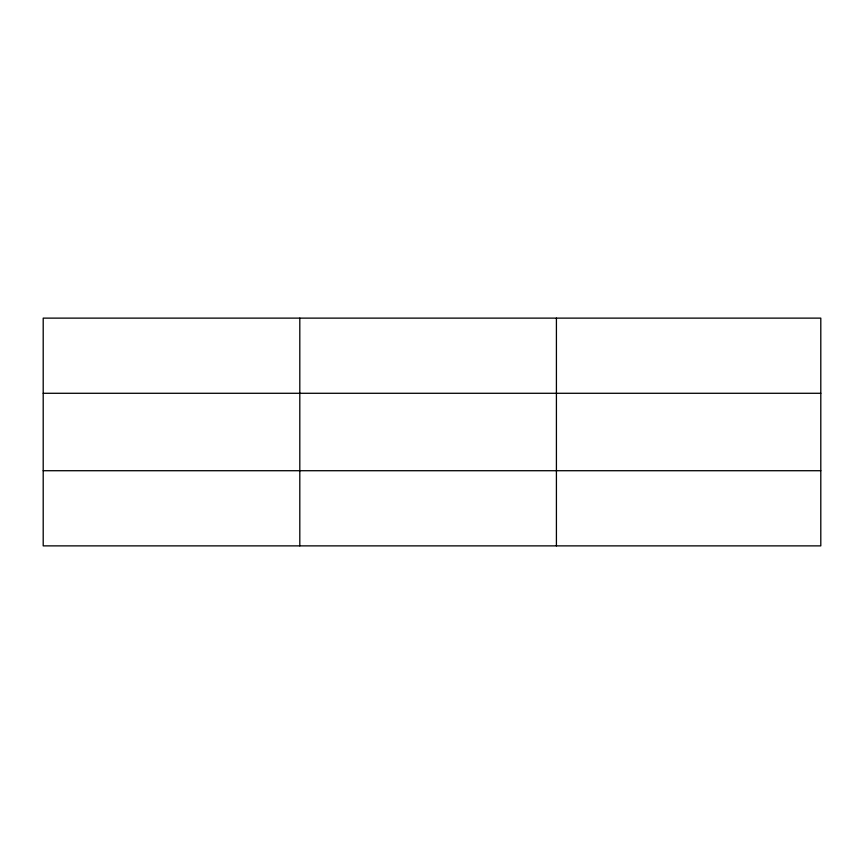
<?xml version="1.0" encoding="UTF-8"?>
<svg xmlns="http://www.w3.org/2000/svg" width="864" height="864" viewBox="0 0 864 864"><rect width="100%" height="100%" fill="white"/><g stroke="black" fill="none" stroke-linecap="round" stroke-linejoin="round"><path stroke-width="1.3" d="M299.808 318.125L299.808 545.875M556.416 318.125L556.416 545.875M820.8 393.282L820.8 318.125L43.2 318.125L43.2 545.875L820.8 545.875L820.8 393.282L43.2 393.282M43.2 470.718L820.8 470.718"/></g></svg>
